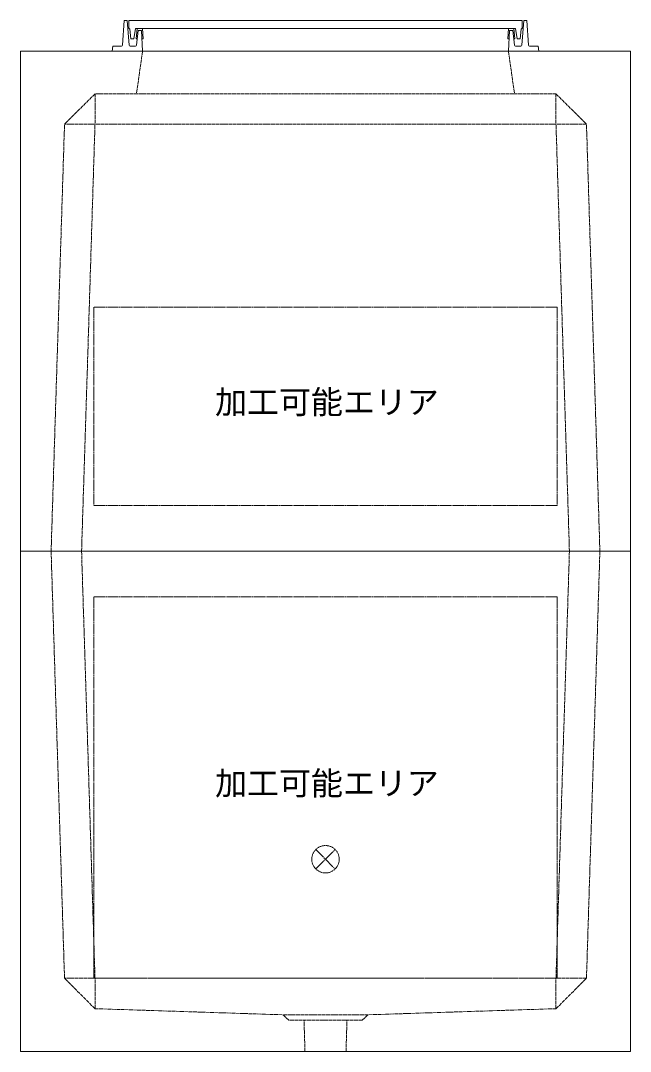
# Model space of a CAD drawing. Units: millimetres, scale not verified. Extents: x -4455 to 4455, y -3150 to 3150.
# Drawn here: x -545 to 455, y -1840 to -150 of the extents above; entities that cross this region are included whole.
import ezdxf
from ezdxf.enums import TextEntityAlignment as Align

# ---------------------------------------------------------------- set-up
doc = ezdxf.new("R2010")
doc.units = ezdxf.units.MM
doc.header["$LTSCALE"] = 20
doc.linetypes.add('LONG_DASHED1', pattern=[7, 6, -1])
doc.linetypes.add('LONG_DOUBLE_CHAIN', pattern=[21.8, 18, -1, 0.6, -0.6, 0.6, -1])
for name, color, linetype, lineweight in [('0-7_D-STR', 7, 'LONG_DASHED1', 9), ('0-A_D-STR-STR5', 1, 'LONG_DOUBLE_CHAIN', 9), ('0-B_D-STR-STR4', 134, 'Continuous', 9)]:
    doc.layers.add(name, color=color, linetype=linetype, lineweight=lineweight)
doc.styles.add('ＭＳ ゴシック', font='')
doc.styles.get('ＭＳ ゴシック').set_extended_font_data('MS Gothic')

# ---------------------------------------------------------------- blocks, each defined once
blk = doc.blocks.new('A$C04C363F0')
at = {"layer": '0-7_D-STR'}
for p, q in [((-6000, 16400), (-6200, 15000)), ((6000, 16400), (6200, 15000)), ((-7559.9, 15000), (-7560, 14000)), ((7559.9, 15000), (7560, 14000)), ((7560, 15000), (8560, 14000)), ((-9000, 0), (-8560, 14000)), ((8560, 14000), (-8560, 14000)), ((-8000, 0), (-7560, 14000)), ((8000, 0), (7560, 14000)), ((9000, 0), (8560, 14000))]:
    blk.add_line(p, q, dxfattribs=at)
at = {"layer": '0-7_D-STR', "linetype": 'Continuous'}
for p in [(10000, 16400), (-10000, 0)]:
    blk.add_line(p, (10000, 0), dxfattribs=at)
blk.add_lwpolyline([(-10000, 0), (-10000, 16400), (10000, 16400)], dxfattribs=at)
at = {"layer": '0-7_D-STR'}
blk.add_lwpolyline([(7562.2, 14997.8), (-7560, 15000), (-8560, 14000)], dxfattribs=at)
at = {"layer": '0-A_D-STR-STR5'}
for p, q in [((-7600, 8000), (-7600, 1500)), ((7600, 8000), (-7600, 8000))]:
    blk.add_line(p, q, dxfattribs=at)
blk.add_lwpolyline([(7600, 8000), (7600, 1500), (-7600, 1500)], dxfattribs=at)
blk = doc.blocks.new('A$C284D0AE2')
at = {"layer": '0-B_D-STR-STR4'}
for p, q in [((-6600, 1000), (-6655.6, 197.2)), ((-6500, 1000), (-6600, 1000)), ((-6442.7, 197.2), (-6500, 1000)), ((-6450, 1000), (-6450, 740)), ((-6450, 740), (-6438.3, 740)), ((-6418.4, 721.8), (-6390, 400)), ((-6290, 400), (-6230, 740)), ((-6230, 740), (6230, 740)), ((-6180, 740), (-6212.4, 401.3)), ((-6140, 680), (-6195.9, 195.4)), ((-6000, 740), (-6180, 740)), ((-6040, 680), (-6140, 680)), ((-6000, 0), (-6040, 680)), ((-5983.5, 401.3), (-6000, 740)), ((6000, 740), (6180, 740)), ((6180, 740), (6212.4, 401.3)), ((-6390, 400), (-6290, 400)), ((-6212.4, 401.3), (-6172.2, 401.3)), ((-6023.6, 401.3), (-5983.5, 401.3)), ((6212.4, 401.3), (6172.2, 401.3)), ((-6980, 160), (-7000, 0)), ((-7000, 0), (7000, 0)), ((-6695.5, 160), (-6980, 160)), ((-6235.7, 160), (-6402.8, 160)), ((6235.7, 160), (6402.8, 160)), ((6695.5, 160), (6980, 160)), ((6980, 160), (7000, 0))]:
    blk.add_line(p, q, dxfattribs=at)
for points in [[(-6450, 1000), (6450, 1000), (6450, 740), (6438.3, 740)], [(6023.6, 401.3), (5983.5, 401.3), (6000, 740)], [(6000, 0), (6040, 680), (6140, 680), (6195.9, 195.4)], [(6418.4, 721.8), (6390, 400), (6290, 400), (6230, 740)], [(6442.7, 197.2), (6500, 1000), (6600, 1000), (6655.6, 197.2)]]:
    blk.add_lwpolyline(points, dxfattribs=at)
for centre, radius, start, end in [((-6438.3, 720), 20, 5.04245, 90), ((6438.3, 720), 20, 90, 174.95755), ((-6695.5, 200), 40, 270, 356.0372), ((-6402.8, 200), 40, 184.08562, 270), ((-6235.7, 200), 40, 270, 353.41806), ((6235.7, 200), 40, 186.58194, 270), ((6402.8, 200), 40, 270, 355.91438), ((6695.5, 200), 40, 183.9628, 270)]:
    blk.add_arc(centre, radius, start, end, dxfattribs=at)
blk = doc.blocks.new('A$C576C08F7')
at = {"layer": '0-7_D-STR', "linetype": 'Continuous'}
for p, q in [((-10000, 0), (10000, 0)), ((-10000, -16400), (-10000, 0)), ((10000, -16400), (10000, 0)), ((-10000, -16400), (10000, -16400))]:
    blk.add_line(p, q, dxfattribs=at)
at = {"layer": '0-7_D-STR'}
for p, q in [((-9000, 0), (-8560, -14000)), ((-8000, 0), (-7560, -14000)), ((8000, 0), (7560, -14000)), ((9000, 0), (8560, -14000)), ((-7560, -15000), (-8560, -14000)), ((8560, -14000), (-8560, -14000)), ((-7560, -15000), (-7560, -14000)), ((7560, -15000), (8560, -14000)), ((7560, -15000), (7560, -14000)), ((-7560, -15000), (-1400, -15200)), ((-1200, -15380), (-1400, -15200)), ((1400, -15200), (-1400, -15200)), ((1200, -15380), (1400, -15200)), ((7560, -15000), (1400, -15200)), ((1200, -15380), (-1200, -15380)), ((-672.4, -16400), (-705, -15380)), ((672.4, -16400), (705, -15380))]:
    blk.add_line(p, q, dxfattribs=at)
at = {"layer": '0-A_D-STR-STR5'}
for p, q in [((7600, -1500), (7600, -14000)), ((7600, -14000), (-7600, -14000))]:
    blk.add_line(p, q, dxfattribs=at)
blk.add_lwpolyline([(7600, -1500), (-7600, -1500), (-7600, -14000)], dxfattribs=at)
blk = doc.blocks.new('A$C1C640AAB')
at = {"layer": '0-A_D-STR-STR5'}
for p, q in [((-318.2, -318.2), (318.2, 318.2)), ((-318.2, 318.2), (318.2, -318.2))]:
    blk.add_line(p, q, dxfattribs=at)
blk.add_circle((0, 0), 450, dxfattribs=at)
blk = doc.blocks.new('A$C64bb4a19')
at = {"layer": '0-7_D-STR'}
blk.add_blockref('A$C576C08F7', (0, 0), dxfattribs=at)
at = {"layer": '0-A_D-STR-STR5'}
blk.add_blockref('A$C1C640AAB', (0, -10100), dxfattribs=at)

msp = doc.modelspace()

# ---------------------------------------------------------------- block references
at = {"layer": '0-7_D-STR', "xscale": 0.05, "yscale": 0.05}
for name in ['A$C04C363F0', 'A$C64bb4a19']:
    msp.add_blockref(name, (-45, -1020), dxfattribs=at)
at = {"layer": '0-B_D-STR-STR4', "xscale": 0.05, "yscale": 0.05}
msp.add_blockref('A$C284D0AE2', (-45, -200), dxfattribs=at)

# ---------------------------------------------------------------- texts
at = {"layer": '0-A_D-STR-STR5', "style": 'ＭＳ ゴシック'}
for p in [(-226.06, -806.14), (-226.06, -1431.14)]:
    msp.add_text('加工可能エリア', height=38.42, dxfattribs=at).set_placement(p, align=Align.BOTTOM_LEFT)

doc.saveas('drawing.dxf')
